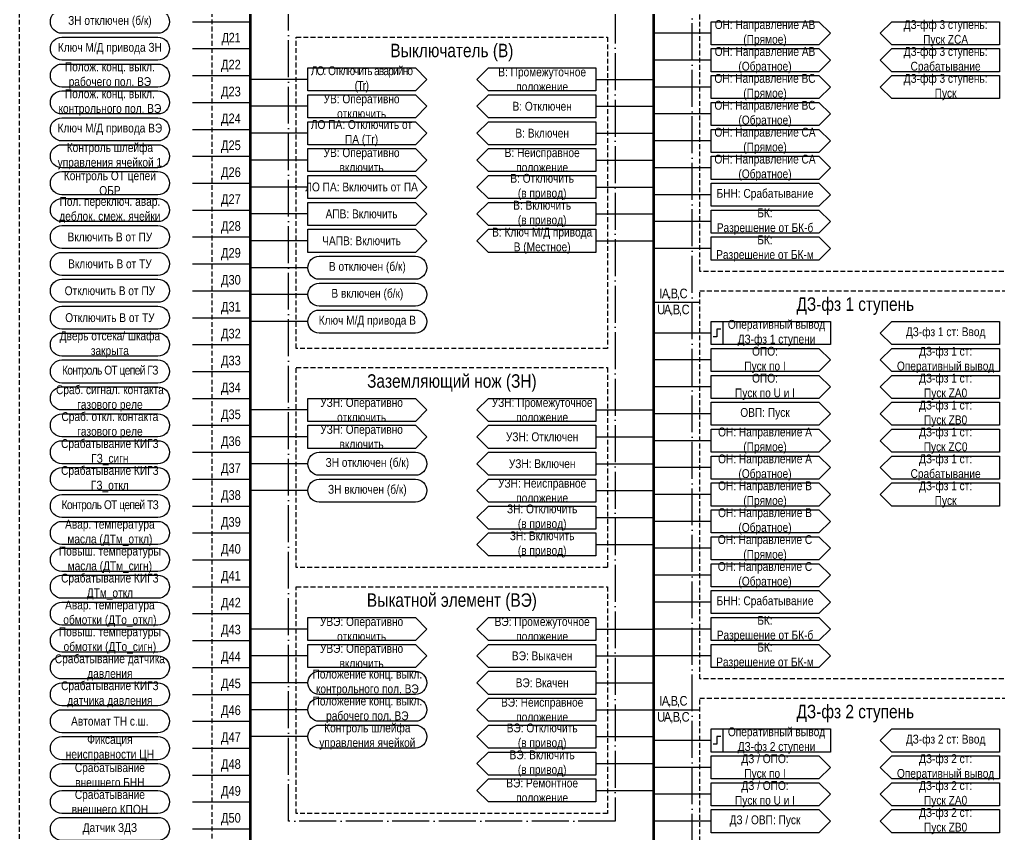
# Model space of a CAD drawing. Header units: millimetres. Extents: x -32357 to 1150, y -489 to 2440.
# Drawn here: x -32239 to -31984, y 307.6 to 519.6 of the extents above; entities that cross this region are included whole.
import ezdxf

# ---------------------------------------------------------------- set-up
doc = ezdxf.new("R2010")
doc.units = ezdxf.units.MM
doc.linetypes.add('ACAD_ISO04W100', pattern=[30, 24, -3, 0, -3])
doc.linetypes.add('штриховая2', pattern=[0.375, 0.25, -0.125])
doc.layers.add('TEXT', color=7, linetype='Continuous', lineweight=25)
doc.styles.add('2.5_Gost_RD', font='ARIALN.TTF', dxfattribs={"height": 2.5})
doc.styles.add('3.5_Gost_RD', font='ARIALN.TTF', dxfattribs={"height": 3.5})

msp = doc.modelspace()

# ---------------------------------------------------------------- linework, layer by layer
at = {"lineweight": 100, "ltscale": 100}
for p, q in [((-32179, 784), (-32179, 17)), ((-32074, 784), (-32074, 17))]:
    msp.add_line(p, q, dxfattribs=at)
at = {"ltscale": 100}
for p, q in [((-32194, 519), (-32179, 519)), ((-32059, 516), (-32074, 516)), ((-32194, 512), (-32179, 512)), ((-32059, 509), (-32074, 509)), ((-32194, 505), (-32179, 505)), ((-32164, 504), (-32179, 504)), ((-32089, 504), (-32074, 504)), ((-32059, 502), (-32074, 502)), ((-32194, 498), (-32179, 498)), ((-32164, 497), (-32179, 497)), ((-32089, 497), (-32074, 497)), ((-32059, 495), (-32074, 495)), ((-32194, 491), (-32179, 491)), ((-32164, 490), (-32179, 490)), ((-32089, 490), (-32074, 490)), ((-32059, 488), (-32074, 488)), ((-32194, 484), (-32179, 484)), ((-32164, 483), (-32179, 483)), ((-32089, 483), (-32074, 483)), ((-32059, 481), (-32074, 481)), ((-32194, 477), (-32179, 477)), ((-32164, 476), (-32179, 476)), ((-32089, 476), (-32074, 476)), ((-32059, 474), (-32074, 474)), ((-32194, 470), (-32179, 470)), ((-32164, 469), (-32179, 469)), ((-32089, 469), (-32074, 469)), ((-32059, 467), (-32074, 467)), ((-32194, 463), (-32179, 463)), ((-32164, 462), (-32179, 462)), ((-32089, 462), (-32074, 462)), ((-32059, 460), (-32074, 460)), ((-32194, 456), (-32179, 456)), ((-32164, 455), (-32179, 455)), ((-32194, 449), (-32179, 449)), ((-32164, 448), (-32179, 448)), ((-32074, 446), (-32062, 446)), ((-32194, 442), (-32179, 442)), ((-32164, 441), (-32179, 441)), ((-32059, 438), (-32074, 438)), ((-32194, 435), (-32179, 435)), ((-32059, 431), (-32074, 431)), ((-32194, 428), (-32179, 428)), ((-32059, 424), (-32074, 424)), ((-32194, 421), (-32179, 421)), ((-32164, 418), (-32179, 418)), ((-32089, 418), (-32074, 418)), ((-32059, 417), (-32074, 417)), ((-32194, 414), (-32179, 414)), ((-32164, 411), (-32179, 411)), ((-32089, 411), (-32074, 411)), ((-32059, 410), (-32074, 410)), ((-32194, 407), (-32179, 407)), ((-32164, 404), (-32179, 404)), ((-32089, 404), (-32074, 404)), ((-32059, 403), (-32074, 403)), ((-32194, 400), (-32179, 400)), ((-32164, 397), (-32179, 397)), ((-32089, 397), (-32074, 397)), ((-32059, 396), (-32074, 396)), ((-32194, 393), (-32179, 393)), ((-32089, 390), (-32074, 390)), ((-32059, 389), (-32074, 389)), ((-32194, 386), (-32179, 386)), ((-32089, 383), (-32074, 383)), ((-32059, 382), (-32074, 382)), ((-32194, 379), (-32179, 379)), ((-32059, 375), (-32074, 375)), ((-32194, 372), (-32179, 372)), ((-32059, 368), (-32074, 368)), ((-32194, 365), (-32179, 365)), ((-32164, 361), (-32179, 361)), ((-32089, 361), (-32074, 361)), ((-32059, 361), (-32074, 361)), ((-32194, 358), (-32179, 358)), ((-32164, 354), (-32179, 354)), ((-32089, 354), (-32074, 354)), ((-32059, 354), (-32074, 354)), ((-32194, 351), (-32179, 351)), ((-32164, 347), (-32179, 347)), ((-32089, 347), (-32074, 347)), ((-32194, 344), (-32179, 344)), ((-32164, 340), (-32179, 340)), ((-32089, 340), (-32074, 340)), ((-32074, 340), (-32062, 340)), ((-32194, 337), (-32179, 337)), ((-32164, 333), (-32179, 333)), ((-32089, 333), (-32074, 333)), ((-32059, 332), (-32074, 332)), ((-32194, 330), (-32179, 330)), ((-32089, 326), (-32074, 326)), ((-32059, 325), (-32074, 325)), ((-32194, 323), (-32179, 323)), ((-32089, 319), (-32074, 319)), ((-32059, 318), (-32074, 318)), ((-32194, 316), (-32179, 316)), ((-32194, 309), (-32179, 309)), ((-32059, 311), (-32074, 311))]:
    msp.add_line(p, q, dxfattribs=at)
at = {"color": 251, "linetype": 'ACAD_ISO04W100', "lineweight": 30, "ltscale": 0.4, "true_color": 0x58595b}
for points in [[(-32169, 777), (-32084, 777), (-32084, 311), (-32169, 311)], [(-32064, 777), (-31979, 777), (-31979, 25), (-32064, 25)]]:
    msp.add_lwpolyline(points, close=True, dxfattribs=at)
at = {"color": 7, "linetype": 'штриховая2', "ltscale": 5}
msp.add_lwpolyline([(-32239, 664), (-32189, 664), (-32189, 72), (-32239, 72)], close=True, dxfattribs=at)
at = {"linetype": 'штриховая2', "ltscale": 5}
for points in [[(-32062, 555), (-31981, 555), (-31981, 454), (-32062, 454)], [(-32167, 515), (-32086, 515), (-32086, 434), (-32167, 434)], [(-32062, 449), (-31981, 449), (-31981, 348), (-32062, 348)], [(-32167, 429), (-32086, 429), (-32086, 377), (-32167, 377)], [(-32167, 372), (-32086, 372), (-32086, 313), (-32167, 313)], [(-32062, 343), (-31981, 343), (-31981, 242), (-32062, 242)]]:
    msp.add_lwpolyline(points, close=True, dxfattribs=at)
at = {"ltscale": 100}
for points in [[(-32228, 516, -1), (-32228, 522), (-32203, 522, -1), (-32203, 516)], [(-32228, 509, -1), (-32228, 515), (-32203, 515, -1), (-32203, 509)], [(-32228, 502, -1), (-32228, 508), (-32203, 508, -1), (-32203, 502)], [(-32228, 495, -1), (-32228, 501), (-32203, 501, -1), (-32203, 495)], [(-32228, 488, -1), (-32228, 494), (-32203, 494, -1), (-32203, 488)], [(-32228, 481, -1), (-32228, 487), (-32203, 487, -1), (-32203, 481)], [(-32228, 474, -1), (-32228, 480), (-32203, 480, -1), (-32203, 474)], [(-32228, 467, -1), (-32228, 473), (-32203, 473, -1), (-32203, 467)], [(-32228, 460, -1), (-32228, 466), (-32203, 466, -1), (-32203, 460)], [(-32228, 453, -1), (-32228, 459), (-32203, 459, -1), (-32203, 453)], [(-32161, 452, -1), (-32161, 458), (-32136, 458, -1), (-32136, 452)], [(-32228, 446, -1), (-32228, 452), (-32203, 452, -1), (-32203, 446)], [(-32161, 445, -1), (-32161, 451), (-32136, 451, -1), (-32136, 445)], [(-32228, 439, -1), (-32228, 445), (-32203, 445, -1), (-32203, 439)], [(-32161, 438, -1), (-32161, 444), (-32136, 444, -1), (-32136, 438)], [(-32228, 432, -1), (-32228, 438), (-32203, 438, -1), (-32203, 432)], [(-32228, 425, -1), (-32228, 431), (-32203, 431, -1), (-32203, 425)], [(-32228, 418, -1), (-32228, 424), (-32203, 424, -1), (-32203, 418)], [(-32228, 411, -1), (-32228, 417), (-32203, 417, -1), (-32203, 411)], [(-32228, 404, -1), (-32228, 410), (-32203, 410, -1), (-32203, 404)], [(-32161, 401, -1), (-32161, 407), (-32136, 407, -1), (-32136, 401)], [(-32228, 397, -1), (-32228, 403), (-32203, 403, -1), (-32203, 397)], [(-32161, 394, -1), (-32161, 400), (-32136, 400, -1), (-32136, 394)], [(-32228, 390, -1), (-32228, 396), (-32203, 396, -1), (-32203, 390)], [(-32228, 383, -1), (-32228, 389), (-32203, 389, -1), (-32203, 383)], [(-32228, 376, -1), (-32228, 382), (-32203, 382, -1), (-32203, 376)], [(-32228, 369, -1), (-32228, 375), (-32203, 375, -1), (-32203, 369)], [(-32228, 362, -1), (-32228, 368), (-32203, 368, -1), (-32203, 362)], [(-32228, 355, -1), (-32228, 361), (-32203, 361, -1), (-32203, 355)], [(-32228, 348, -1), (-32228, 354), (-32203, 354, -1), (-32203, 348)], [(-32161, 344, -1), (-32161, 350), (-32136, 350, -1), (-32136, 344)], [(-32228, 341, -1), (-32228, 347), (-32203, 347, -1), (-32203, 341)], [(-32161, 337, -1), (-32161, 343), (-32136, 343, -1), (-32136, 337)], [(-32228, 334, -1), (-32228, 340), (-32203, 340, -1), (-32203, 334)], [(-32161, 330, -1), (-32161, 336), (-32136, 336, -1), (-32136, 330)], [(-32228, 327, -1), (-32228, 333), (-32203, 333, -1), (-32203, 327)], [(-32228, 320, -1), (-32228, 326), (-32203, 326, -1), (-32203, 320)], [(-32228, 313, -1), (-32228, 319), (-32203, 319, -1), (-32203, 313)], [(-32228, 306, -1), (-32228, 312), (-32203, 312, -1), (-32203, 306)]]:
    msp.add_lwpolyline(points, format="xyb", close=True, dxfattribs=at)
for points in [[(-32059, 519), (-32031, 519), (-32028, 516), (-32031, 513), (-32059, 513), (-32059, 519)], [(-32059, 512), (-32031, 512), (-32028, 509), (-32031, 506), (-32059, 506), (-32059, 512)], [(-32059, 505), (-32031, 505), (-32028, 502), (-32031, 499), (-32059, 499), (-32059, 505)], [(-32059, 498), (-32031, 498), (-32028, 495), (-32031, 492), (-32059, 492), (-32059, 498)], [(-32059, 491), (-32031, 491), (-32028, 488), (-32031, 485), (-32059, 485), (-32059, 491)], [(-32059, 484), (-32031, 484), (-32028, 481), (-32031, 478), (-32059, 478), (-32059, 484)], [(-32059, 477), (-32031, 477), (-32028, 474), (-32031, 471), (-32059, 471), (-32059, 477)], [(-32059, 470), (-32031, 470), (-32028, 467), (-32031, 464), (-32059, 464), (-32059, 470)], [(-32059, 463), (-32031, 463), (-32028, 460), (-32031, 457), (-32059, 457), (-32059, 463)], [(-32059, 434), (-32031, 434), (-32028, 431), (-32031, 428), (-32059, 428), (-32059, 434)], [(-32059, 427), (-32031, 427), (-32028, 424), (-32031, 421), (-32059, 421), (-32059, 427)], [(-32059, 420), (-32031, 420), (-32028, 417), (-32031, 414), (-32059, 414), (-32059, 420)], [(-32059, 413), (-32031, 413), (-32028, 410), (-32031, 407), (-32059, 407), (-32059, 413)], [(-32059, 406), (-32031, 406), (-32028, 403), (-32031, 400), (-32059, 400), (-32059, 406)], [(-32059, 399), (-32031, 399), (-32028, 396), (-32031, 393), (-32059, 393), (-32059, 399)], [(-32059, 392), (-32031, 392), (-32028, 389), (-32031, 386), (-32059, 386), (-32059, 392)], [(-32059, 385), (-32031, 385), (-32028, 382), (-32031, 379), (-32059, 379), (-32059, 385)], [(-32059, 378), (-32031, 378), (-32028, 375), (-32031, 372), (-32059, 372), (-32059, 378)], [(-32059, 371), (-32031, 371), (-32028, 368), (-32031, 365), (-32059, 365), (-32059, 371)], [(-32059, 364), (-32031, 364), (-32028, 361), (-32031, 358), (-32059, 358), (-32059, 364)], [(-32059, 357), (-32031, 357), (-32028, 354), (-32031, 351), (-32059, 351), (-32059, 357)], [(-32059, 328), (-32031, 328), (-32028, 325), (-32031, 322), (-32059, 322), (-32059, 328)], [(-32059, 321), (-32031, 321), (-32028, 318), (-32031, 315), (-32059, 315), (-32059, 321)], [(-32059, 314), (-32031, 314), (-32028, 311), (-32031, 308), (-32059, 308), (-32059, 314)]]:
    msp.add_lwpolyline(points, dxfattribs=at)
for points in [[(-31984, 513), (-32012, 513), (-32015, 516), (-32012, 519), (-31984, 519)], [(-31984, 506), (-32012, 506), (-32015, 509), (-32012, 512), (-31984, 512)], [(-32136, 501), (-32164, 501), (-32164, 507), (-32136, 507), (-32133, 504)], [(-32089, 501), (-32117, 501), (-32120, 504), (-32117, 507), (-32089, 507)], [(-31984, 499), (-32012, 499), (-32015, 502), (-32012, 505), (-31984, 505)], [(-32136, 494), (-32164, 494), (-32164, 500), (-32136, 500), (-32133, 497)], [(-32117, 500), (-32089, 500), (-32089, 494), (-32117, 494), (-32120, 497)], [(-32136, 487), (-32164, 487), (-32164, 493), (-32136, 493), (-32133, 490)], [(-32117, 493), (-32089, 493), (-32089, 487), (-32117, 487), (-32120, 490)], [(-32136, 480), (-32164, 480), (-32164, 486), (-32136, 486), (-32133, 483)], [(-32117, 486), (-32089, 486), (-32089, 480), (-32117, 480), (-32120, 483)], [(-32136, 473), (-32164, 473), (-32164, 479), (-32136, 479), (-32133, 476)], [(-32117, 479), (-32089, 479), (-32089, 473), (-32117, 473), (-32120, 476)], [(-32136, 466), (-32164, 466), (-32164, 472), (-32136, 472), (-32133, 469)], [(-32117, 472), (-32089, 472), (-32089, 466), (-32117, 466), (-32120, 469)], [(-32136, 459), (-32164, 459), (-32164, 465), (-32136, 465), (-32133, 462)], [(-32117, 465), (-32089, 465), (-32089, 459), (-32117, 459), (-32120, 462)], [(-32059, 441), (-32056, 441), (-32056, 435), (-32059, 435)], [(-32059, 441), (-32028, 441), (-32028, 435), (-32059, 435)], [(-31984, 435), (-32012, 435), (-32015, 438), (-32012, 441), (-31984, 441)], [(-32012, 434), (-31984, 434), (-31984, 428), (-32012, 428), (-32015, 431)], [(-31984, 421), (-32012, 421), (-32015, 424), (-32012, 427), (-31984, 427)], [(-32136, 415), (-32164, 415), (-32164, 421), (-32136, 421), (-32133, 418)], [(-32089, 415), (-32117, 415), (-32120, 418), (-32117, 421), (-32089, 421)], [(-31984, 414), (-32012, 414), (-32015, 417), (-32012, 420), (-31984, 420)], [(-32136, 408), (-32164, 408), (-32164, 414), (-32136, 414), (-32133, 411)], [(-32117, 414), (-32089, 414), (-32089, 408), (-32117, 408), (-32120, 411)], [(-31984, 407), (-32012, 407), (-32015, 410), (-32012, 413), (-31984, 413)], [(-32117, 407), (-32089, 407), (-32089, 401), (-32117, 401), (-32120, 404)], [(-31984, 400), (-32012, 400), (-32015, 403), (-32012, 406), (-31984, 406)], [(-32117, 400), (-32089, 400), (-32089, 394), (-32117, 394), (-32120, 397)], [(-31984, 393), (-32012, 393), (-32015, 396), (-32012, 399), (-31984, 399)], [(-32117, 393), (-32089, 393), (-32089, 387), (-32117, 387), (-32120, 390)], [(-32117, 386), (-32089, 386), (-32089, 380), (-32117, 380), (-32120, 383)], [(-32136, 358), (-32164, 358), (-32164, 364), (-32136, 364), (-32133, 361)], [(-32089, 358), (-32117, 358), (-32120, 361), (-32117, 364), (-32089, 364)], [(-32136, 351), (-32164, 351), (-32164, 357), (-32136, 357), (-32133, 354)], [(-32117, 357), (-32089, 357), (-32089, 351), (-32117, 351), (-32120, 354)], [(-32117, 350), (-32089, 350), (-32089, 344), (-32117, 344), (-32120, 347)], [(-32117, 343), (-32089, 343), (-32089, 337), (-32117, 337), (-32120, 340)], [(-32117, 336), (-32089, 336), (-32089, 330), (-32117, 330), (-32120, 333)], [(-32059, 335), (-32056, 335), (-32056, 329), (-32059, 329)], [(-32059, 335), (-32028, 335), (-32028, 329), (-32059, 329)], [(-31984, 329), (-32012, 329), (-32015, 332), (-32012, 335), (-31984, 335)], [(-32117, 329), (-32089, 329), (-32089, 323), (-32117, 323), (-32120, 326)], [(-32012, 328), (-31984, 328), (-31984, 322), (-32012, 322), (-32015, 325)], [(-32117, 322), (-32089, 322), (-32089, 316), (-32117, 316), (-32120, 319)], [(-31984, 315), (-32012, 315), (-32015, 318), (-32012, 321), (-31984, 321)], [(-31984, 308), (-32012, 308), (-32015, 311), (-32012, 314), (-31984, 314)]]:
    msp.add_lwpolyline(points, close=True, dxfattribs=at)
at = {"lineweight": 30, "ltscale": 100}
for points in [[(-32056.5, 439), (-32057.5, 439), (-32057.5, 437), (-32058.5, 437)], [(-32056.5, 333), (-32057.5, 333), (-32057.5, 331), (-32058.5, 331)]]:
    msp.add_lwpolyline(points, dxfattribs=at)

# ---------------------------------------------------------------- texts
at = {"color": 2, "ltscale": 100, "char_height": 2.3, "width": 31, "attachment_point": 5, "style": '2.5_Gost_RD'}
for s, insert in [('ЗН отключен (б/к)', (-32215.5, 519)), ('Ключ М/Д привода ЗН', (-32215.5, 512)), ('Полож. конц. выкл. рабочего пол. ВЭ', (-32215.5, 505)), ('Полож. конц. выкл. контрольного пол. ВЭ', (-32215.5, 498)), ('Ключ М/Д привода ВЭ', (-32215.5, 491)), ('\\pt23;Контроль шлейфа управления ячейкой 1', (-32215.5, 484)), ('Контроль ОТ цепей \\PОБР', (-32215.5, 477)), ('Пол. переключ. авар. деблок. смеж. ячейки', (-32215.5, 470)), ('Включить В от ПУ', (-32215.5, 463)), ('Включить В от ТУ', (-32215.5, 456)), ('В отключен (б/к)', (-32148.5, 455)), ('Отключить В от ПУ', (-32215.5, 449)), ('В включен (б/к)', (-32148.5, 448)), ('Отключить В от ТУ', (-32215.5, 442)), ('Ключ М/Д привода В', (-32148.5, 441)), ('Дверь отсека/ шкафа закрыта', (-32215.5, 435)), ('{\\T0.9;Контроль ОТ цепей ГЗ}', (-32215.5, 428)), ('\\A1;Сраб. сигнал. контакта газового реле', (-32215.5, 421)), ('\\A1;Сраб. откл. контакта газового реле', (-32215.5, 414)), ('\\A1;Срабатывание КИГЗ ГЗ_сигн', (-32215.5, 407)), ('ЗН отключен (б/к)', (-32148.5, 404)), ('\\A1;Срабатывание КИГЗ ГЗ_откл', (-32215.5, 400)), ('ЗН включен (б/к)', (-32148.5, 397)), ('{\\T0.9;Контроль ОТ цепей ТЗ}', (-32215.5, 393)), ('\\A1;Авар. температура масла (ДТм_откл)', (-32215.5, 386)), ('\\A1;Повыш. температуры масла (ДТм_сигн)', (-32215.5, 379)), ('\\A1;Срабатывание КИГЗ ДТм_откл', (-32215.5, 372)), ('\\A1;Авар. температура обмотки (ДТо_откл)', (-32215.5, 365)), ('\\A1;Повыш. температуры обмотки (ДТо_сигн)', (-32215.5, 358)), ('\\A1;Срабатывание датчика давления', (-32215.5, 351)), ('Положение конц. выкл. контрольного пол. ВЭ', (-32148.5, 347)), ('\\A1;Срабатывание КИГЗ датчика давления', (-32215.5, 344)), ('Положение конц. выкл. рабочего пол. ВЭ', (-32148.5, 340)), ('Автомат ТН с.ш.', (-32215.5, 337)), ('\\pt23;Контроль шлейфа управления ячейкой', (-32148.5, 333)), ('Фиксация \\Pнеисправности ЦН', (-32215.5, 330)), ('Срабатывание \\Pвнешнего БНН', (-32215.5, 323)), ('Срабатывание \\Pвнешнего КПОН', (-32215.5, 316)), ('Датчик ЗДЗ', (-32215.5, 309))]:
    msp.add_mtext(s, dxfattribs=dict(at, insert=insert))
at = {"ltscale": 100, "attachment_point": 5, "style": '2.5_Gost_RD'}
for s, insert, char_height, width in [('ДЗ-фф 3 ступень: \\PПуск {\\C7;ZCA}', (-31998, 516), 2.3, 28), ('{\\T0.95;Д21}', (-32184, 514.5), 2.5, 10), ('ДЗ-фф 3 ступень: Срабатывание', (-31998, 509), 2.3, 28), ('Д22', (-32184, 507.5), 2.5, 10), ('{\\T0.85;ЛО: Отключить аварийно (Tr)}', (-32150, 504), 2.3, 28), ('ДЗ-фф 3 ступень: \\PПуск', (-31998, 502), 2.3, 28), ('Д23', (-32184, 500.5), 2.5, 10), ('УВ: Оперативно отключить', (-32150, 497), 2.3, 28), ('В: Отключен', (-32103, 497), 2.3, 28), ('Д24', (-32184, 493.5), 2.5, 10), ('ЛО ПА: Отключить от ПА (Tr)', (-32150, 490), 2.3, 28), ('В: Включен', (-32103, 490), 2.3, 28), ('Д25', (-32184, 486.5), 2.5, 10), ('УВ: Оперативно включить', (-32150, 483), 2.3, 28), ('Д26', (-32184, 479.5), 2.5, 10), ('В: Отключить \\P(в привод)', (-32103, 476), 2.3, 28), ('ЛО ПА: Включить от ПА', (-32150, 476), 2.3, 28), ('Д27', (-32184, 472.5), 2.5, 10), ('В: Включить \\P(в привод)', (-32103, 469), 2.3, 28), ('АПВ: Включить', (-32150, 469), 2.3, 28), ('Д28', (-32184, 465.5), 2.5, 10), ('В: Ключ М/Д привода В (Местное)', (-32103, 462), 2.3, 28), ('ЧАПВ: Включить', (-32150, 462), 2.3, 28), ('Д29', (-32184, 458.5), 2.5, 10), ('Д30', (-32184, 451.5), 2.5, 10), ('{\\T0.8;IA,B,C UA,B,C }', (-32069, 446), 2.5, 10), ('Д31', (-32184, 444.5), 2.5, 10), ('Д32', (-32184, 437.5), 2.5, 10), ('ДЗ-фз 1 ст: Ввод', (-31998, 438), 2.3, 28), ('ДЗ-фз 1 ст: Оперативный вывод', (-31998, 431), 2.3, 28), ('Д33', (-32184, 430.5), 2.5, 10), ('ДЗ-фз 1 ст: \\PПуск {\\C7;ZА0}', (-31998, 424), 2.3, 28), ('Д34', (-32184, 423.5), 2.5, 10), ('УЗН: Оперативно отключить', (-32150, 418), 2.3, 28), ('ДЗ-фз 1 ст: \\PПуск {\\C7;ZB0}', (-31998, 417), 2.3, 28), ('Д35', (-32184, 416.5), 2.5, 10), ('УЗН: Оперативно включить', (-32150, 411), 2.3, 28), ('ДЗ-фз 1 ст: \\PПуск {\\C7;ZC0}', (-31998, 410), 2.3, 28), ('Д36', (-32184, 409.5), 2.5, 10), ('УЗН: Отключен', (-32103, 411), 2.3, 28), ('ДЗ-фз 1 ст: Срабатывание', (-31998, 403), 2.3, 28), ('Д37', (-32184, 402.5), 2.5, 10), ('УЗН: Включен', (-32103, 404), 2.3, 28), ('ДЗ-фз 1 ст: \\PПуск', (-31998, 396), 2.3, 28), ('Д38', (-32184, 395.5), 2.5, 10), ('ЗН: Отключить \\P(в привод)', (-32103, 390), 2.3, 28), ('Д39', (-32184, 388.5), 2.5, 10), ('ЗН: Включить \\P(в привод)', (-32103, 383), 2.3, 28), ('Д40', (-32184, 381.5), 2.5, 10), ('Д41', (-32184, 374.5), 2.5, 10), ('Д42', (-32184, 367.5), 2.5, 10), ('Д43', (-32184, 360.5), 2.5, 10), ('УВЭ: Оперативно отключить', (-32150, 361), 2.3, 28), ('УВЭ: Оперативно включить', (-32150, 354), 2.3, 28), ('Д44', (-32184, 353.5), 2.5, 10), ('ВЭ: Выкачен', (-32103, 354), 2.3, 28), ('Д45', (-32184, 346.5), 2.5, 10), ('ВЭ: Вкачен', (-32103, 347), 2.3, 28), ('{\\T0.8;IA,B,C UA,B,C }', (-32069, 340), 2.5, 10), ('Д46', (-32184, 339.5), 2.5, 10), ('Д47', (-32184, 332.5), 2.5, 10), ('ВЭ: Отключить \\P(в привод)', (-32103, 333), 2.3, 28), ('ДЗ-фз 2 ст: Ввод', (-31998, 332), 2.3, 28), ('ВЭ: Включить \\P(в привод)', (-32103, 326), 2.3, 28), ('Д48', (-32184, 325.5), 2.5, 10), ('ДЗ-фз 2 ст: Оперативный вывод', (-31998, 325), 2.3, 28), ('ВЭ: Ремонтное положение', (-32103, 319), 2.3, 28), ('ДЗ-фз 2 ст: \\PПуск {\\C7;ZА0}', (-31998, 318), 2.3, 28), ('Д49', (-32184, 318.5), 2.5, 10), ('ДЗ-фз 2 ст: \\PПуск {\\C7;ZB0}', (-31998, 311), 2.3, 28), ('Д50', (-32184, 311.5), 2.5, 10)]:
    msp.add_mtext(s, dxfattribs=dict(at, insert=insert, char_height=char_height, width=width))
at = {"color": 30, "ltscale": 100, "true_color": 0xf7941d, "char_height": 3.5, "width": 81, "attachment_point": 5, "style": '3.5_Gost_RD'}
for s, insert in [('Выключатель (В)', (-32126.5, 511)), ('ДЗ-фз 1 ступень', (-32021.5, 445)), ('Заземляющий нож (ЗН)', (-32126.5, 425)), ('Выкатной элемент (ВЭ)', (-32126.5, 368)), ('ДЗ-фз 2 ступень', (-32021.5, 339))]:
    msp.add_mtext(s, dxfattribs=dict(at, insert=insert))
at = {"color": 6, "ltscale": 100, "char_height": 2.3, "width": 28, "attachment_point": 5, "style": '2.5_Gost_RD'}
for s, insert in [('В: Промежуточное положение', (-32103, 504)), ('В: Неисправное положение', (-32103, 483)), ('УЗН: Промежуточное положение', (-32103, 418)), ('УЗН: Неисправное положение', (-32103, 397)), ('ВЭ: Промежуточное положение', (-32103, 361)), ('ВЭ: Неисправное положение', (-32103, 340))]:
    msp.add_mtext(s, dxfattribs=dict(at, insert=insert))
at = {"layer": 'TEXT', "color": 0, "ltscale": 100, "char_height": 2.3, "width": 28, "attachment_point": 5, "style": '2.5_Gost_RD'}
for s, insert in [('{\\C256;ОН: Направление АВ (Прямое)}', (-32045, 516)), ('{\\C256;ОН: Направление АВ (Обратное)}', (-32045, 509)), ('{\\C256;ОН: Направление ВС (Прямое)}', (-32045, 502)), ('{\\C256;ОН: Направление ВС (Обратное)}', (-32045, 495)), ('\\pt23;{\\C256;ОН: Направление СА (Прямое)}', (-32045, 488)), ('{\\C256;ОН: Направление СА (Обратное)}', (-32045, 481)), ('{\\C256;БНН: Срабатывание}', (-32045, 474)), ('{\\C256;БК: \\PРазрешение от БК-б}', (-32045, 467)), ('{\\C256;БК: \\PРазрешение от БК-м}', (-32045, 460)), ('{\\C256;Оперативный вывод ДЗ-фз 1 ступени }', (-32042, 438)), ('{\\C256;ОПО: \\PПуск по I}', (-32045, 431)), ('{\\C256;ОПО: \\PПуск по U и I}', (-32045, 424)), ('{\\C256;ОВП: Пуск}', (-32045, 417)), ('{\\C256;ОН: Направление А (Прямое)}', (-32045, 410)), ('{\\C256;ОН: Направление А (Обратное)}', (-32045, 403)), ('{\\C256;ОН: Направление В (Прямое)}', (-32045, 396)), ('{\\C256;ОН: Направление В (Обратное)}', (-32045, 389)), ('\\pt23;{\\C256;ОН: Направление С (Прямое)}', (-32045, 382)), ('{\\C256;ОН: Направление С (Обратное)}', (-32045, 375)), ('{\\C256;БНН: Срабатывание}', (-32045, 368)), ('{\\C256;БК: \\PРазрешение от БК-б}', (-32045, 361)), ('{\\C256;БК: \\PРазрешение от БК-м}', (-32045, 354)), ('{\\C256;Оперативный вывод ДЗ-фз 2 ступени }', (-32042, 332)), ('{\\C256;ДЗ / ОПО: \\PПуск по I}', (-32045, 325)), ('{\\C256;ДЗ / ОПО: \\PПуск по U и I}', (-32045, 318)), ('{\\C256;ДЗ / ОВП: Пуск}', (-32045, 311))]:
    msp.add_mtext(s, dxfattribs=dict(at, insert=insert))

doc.saveas('drawing.dxf')
